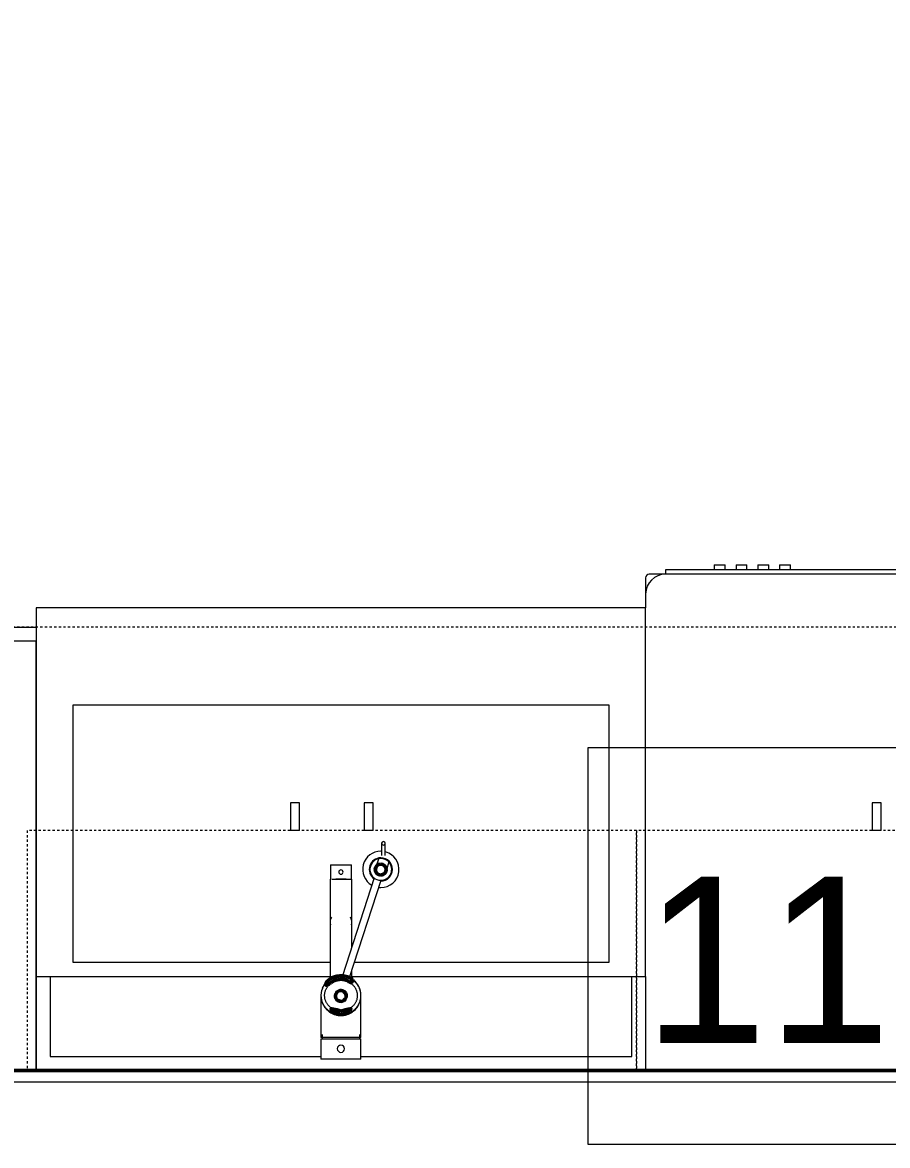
# Model space of a CAD drawing. Header units: inches. Extents: x -4266 to -1814, y 9706 to 12441.
# Drawn here: x -2876.4 to -2829.5, y 11913.5 to 11974.4 of the extents above; entities that cross this region are included whole.
import ezdxf

# ---------------------------------------------------------------- set-up
doc = ezdxf.new("R2010")
doc.units = ezdxf.units.IN
doc.header["$MEASUREMENT"] = 0
doc.linetypes.add('Dash', pattern=[0.25, 0.125, -0.125])
for name, color, linetype, lineweight in [('A-ANNO-DIMS', 211, 'Continuous', 9), ('A-ANNO-DIMS-96', 211, 'Continuous', 9), ('A-AREA-IDEN', 2, 'Continuous', 9), ('A-GENM-2', 7, 'Continuous', 9), ('A-GENM-3', 250, 'Continuous', 50), ('A-WALL-3', 250, 'Continuous', 50), ('A-WALL-4', 10, 'Continuous', 13), ('P-SANR-FIXT-2', 7, 'Continuous', 9), ('Q-CASE-2', 7, 'Continuous', 9), ('Q-CASE-4', 7, 'Dash', 9), ('Q-CASE-HDLN-1', 7, 'Dash', 9), ('Q-SPCQ-2', 7, 'Continuous', 9)]:
    doc.layers.add(name, color=color, linetype=linetype, lineweight=lineweight)
doc.styles.add('Century Gothic', font='ufonts.com_century-gothic.ttf', dxfattribs={"height": 9})
doc.dimstyles.new('OD__1_16__Tol__', dxfattribs={"dimscale": 12, "dimtxt": 9.397514, "dimasz": 1, "dimexe": 0.75, "dimexo": 0.5, "dimgap": 0.125, "dimtad": 1, "dimdec": 4, "dimrnd": 0.0625, "dimzin": 3, "dimdsep": 46, "dimlunit": 4, "dimtxsty": 'Century Gothic', "dimblk1": 'OBLIQUE', "dimblk2": 'OBLIQUE', "dimsah": 1, "dimcen": 0.09, "dimdle": 0.75, "dimazin": 0, "dimtfac": 1, "dimtdec": 4, "dimtix": 1, "dimtmove": 0, "dimatfit": 3, "dimfxl": 1, "dimtvp": 1, "dimtfill": 1, "dimfrac": 2, "dimtolj": 1, "dimtzin": 0, "dimarcsym": 2})

# ---------------------------------------------------------------- blocks, each defined once
blk = doc.blocks.new('DIMBLOCK18-FLOOR PLAN - 1ST FLOOR')
at = {"layer": 'A-ANNO-DIMS-96', "lineweight": 50}
for p, q in [((-4038.484, 12087.189), (-4044.484, 12093.189)), ((-4038.484, 12087.189), (-4032.484, 12081.189)), ((-4038.484, 11782.989), (-4044.484, 11788.989)), ((-4038.484, 11782.989), (-4032.484, 11776.989))]:
    blk.add_line(p, q, dxfattribs=at)
at = {"layer": 'A-ANNO-DIMS-96'}
for p, q in [((-2526.324, 12087.189), (-4047.484, 12087.189)), ((-4038.484, 11782.989), (-4038.484, 12087.189)), ((-4038.484, 12087.189), (-2526.324, 12087.189)), ((-3753.324, 11782.989), (-4047.484, 11782.989)), ((-4038.484, 11782.989), (-3753.324, 11782.989))]:
    blk.add_line(p, q, dxfattribs=at)
at = {"layer": 'A-ANNO-DIMS-96', "color": 0, "char_height": 9, "attachment_point": 1, "rotation": 90, "line_spacing_factor": 0.984502, "style": 'Century Gothic', "bg_fill": 3, "box_fill_scale": 1.25, "bg_fill_color": 256, "bg_fill_true_color": 13158600, "bg_fill_transparency": 0}
for s, insert, width in [('25\' - 4 3/16"', (-4051.52, 11900.856), 82.16113), ('304.2', (-4033.753, 11919.352), 37.76906)]:
    blk.add_mtext(s, dxfattribs=dict(at, insert=insert, width=width))
blk = doc.blocks.new('_Oblique')
at = {"color": 0, "linetype": 'ByBlock', "lineweight": -2}
blk.add_line((-0.5, -0.5), (0.5, 0.5), dxfattribs=at)

msp = doc.modelspace()

# ---------------------------------------------------------------- dimensions: what is measured, and where the dimension line sits
at = {"layer": 'A-ANNO-DIMS'}
dim = msp.add_linear_dim(base=(-4038.48434, 12087.1894), p1=(-3747.32374, 11782.9894), p2=(-2520.32374, 12087.1894), angle=90, dimstyle='OD__1_16__Tol__', override={"dimpost": '<>\\X', "dimfxl": 1264.146605}, dxfattribs=at)
dim.commit()
dim.dimension.update_dxf_attribs({"geometry": 'DIMBLOCK18-FLOOR PLAN - 1ST FLOOR', "text_midpoint": (-4038.48434, 11935.0894)})

# ---------------------------------------------------------------- next in the draw order: linework, layer by layer
at = {"layer": 'A-AREA-IDEN', "flags": 128}
msp.add_lwpolyline([(-2845.76256, 11935.10425), (-2770.25705, 11935.10425), (-2770.25705, 11913.60819), (-2845.76256, 11913.60819)], close=True, dxfattribs=at)
at = {"layer": 'A-GENM-2'}
for p, q in [((-2856.94903, 11929.91477), (-2856.94903, 11929.24963)), ((-2856.75218, 11929.24963), (-2856.75218, 11929.91477)), ((-2859.72101, 11928.75766), (-2859.72101, 11927.97026)), ((-2859.72101, 11928.75766), (-2858.57927, 11928.75766)), ((-2858.57927, 11927.97026), (-2858.57927, 11928.75766)), ((-2857.24038, 11928.65903), (-2857.107, 11929.08165)), ((-2856.55795, 11928.90455), (-2856.69024, 11928.4854)), ((-2856.69024, 11928.4854), (-2856.74214, 11928.50178)), ((-2859.74069, 11927.97026), (-2859.74069, 11922.57091)), ((-2859.74069, 11927.97026), (-2859.72057, 11927.97026)), ((-2859.64696, 11927.97026), (-2859.56772, 11927.97026)), ((-2859.5551, 11927.97026), (-2859.44542, 11927.97026)), ((-2859.43611, 11927.97026), (-2859.30299, 11927.97026)), ((-2859.30323, 11927.97026), (-2859.43557, 11927.97026)), ((-2859.298, 11927.97026), (-2859.00228, 11927.97026)), ((-2859.00239, 11927.97026), (-2859.29789, 11927.97026)), ((-2857.34866, 11928.03791), (-2859.06907, 11922.74305)), ((-2858.99729, 11927.97026), (-2858.86416, 11927.97026)), ((-2858.86471, 11927.97026), (-2858.99705, 11927.97026)), ((-2858.85486, 11927.97026), (-2858.74518, 11927.97026)), ((-2858.73256, 11927.97026), (-2858.65332, 11927.97026)), ((-2858.6881, 11922.64152), (-2856.97491, 11927.91416)), ((-2858.63871, 11927.97026), (-2858.55959, 11927.97026)), ((-2858.55959, 11924.30282), (-2858.55959, 11927.97026)), ((-2859.74069, 11926.56298), (-2859.74069, 11925.64585)), ((-2858.55959, 11925.64585), (-2858.55959, 11926.56298)), ((-2858.55959, 11922.57091), (-2858.55959, 11923.03702)), ((-2860.23282, 11921.67104), (-2860.23282, 11919.40727)), ((-2858.06746, 11919.40727), (-2858.06746, 11921.67104)), ((-2860.17376, 11919.56961), (-2860.17376, 11919.32911)), ((-2858.12652, 11919.32911), (-2858.12652, 11919.56961)), ((-2858.06746, 11919.40727), (-2860.23282, 11919.40727)), ((-2860.23282, 11919.32911), (-2860.23282, 11918.22616)), ((-2860.23282, 11919.32911), (-2858.06746, 11919.32911)), ((-2858.06746, 11918.22616), (-2858.06746, 11919.32911)), ((-2858.06746, 11918.22616), (-2860.23282, 11918.22616))]:
    msp.add_line(p, q, dxfattribs=at)
at = {"layer": 'A-GENM-2', "flags": 128}
for points in [[(-2859.61129, 11922.6506), (-2859.6501, 11922.63137), (-2859.6881, 11922.61061), (-2859.72524, 11922.58835), (-2859.76147, 11922.56462)], [(-2859.61129, 11922.6506), (-2859.6501, 11922.63137), (-2859.6881, 11922.61061), (-2859.72524, 11922.58835), (-2859.76147, 11922.56462)], [(-2859.61129, 11922.6506), (-2859.6501, 11922.63137), (-2859.6881, 11922.61061), (-2859.72524, 11922.58835), (-2859.76147, 11922.56462)], [(-2859.61129, 11922.6506), (-2859.6501, 11922.63137), (-2859.6881, 11922.61061), (-2859.72524, 11922.58835), (-2859.76147, 11922.56462)], [(-2859.61129, 11922.6506), (-2859.6501, 11922.63137), (-2859.6881, 11922.61061), (-2859.72524, 11922.58835), (-2859.76147, 11922.56462)], [(-2859.61129, 11922.6506), (-2859.6501, 11922.63137), (-2859.6881, 11922.61061), (-2859.72524, 11922.58835), (-2859.76147, 11922.56462)], [(-2859.15014, 11922.74148), (-2859.19322, 11922.74067), (-2859.23624, 11922.73822), (-2859.27912, 11922.73415), (-2859.3218, 11922.72847), (-2859.36421, 11922.72117), (-2859.40629, 11922.71227), (-2859.44797, 11922.70179), (-2859.48918, 11922.68974), (-2859.52987, 11922.67613), (-2859.56996, 11922.66099), (-2859.6094, 11922.64433), (-2859.64812, 11922.6262), (-2859.65701, 11922.62177)], [(-2859.15014, 11922.75372), (-2859.19344, 11922.75286), (-2859.23666, 11922.75026), (-2859.27975, 11922.74594), (-2859.32263, 11922.73989), (-2859.36523, 11922.73214), (-2859.40749, 11922.72269), (-2859.44934, 11922.71156), (-2859.49071, 11922.69876), (-2859.53154, 11922.68432), (-2859.57175, 11922.66826)], [(-2859.15014, 11922.75372), (-2859.19344, 11922.75286), (-2859.23666, 11922.75026), (-2859.27975, 11922.74594), (-2859.32263, 11922.73989), (-2859.36523, 11922.73214), (-2859.40749, 11922.72269), (-2859.44934, 11922.71156), (-2859.49071, 11922.69876), (-2859.53154, 11922.68432), (-2859.57175, 11922.66826)], [(-2859.15014, 11922.75372), (-2859.19344, 11922.75286), (-2859.23666, 11922.75026), (-2859.27975, 11922.74594), (-2859.32263, 11922.73989), (-2859.36523, 11922.73214), (-2859.40749, 11922.72269), (-2859.44934, 11922.71156), (-2859.49071, 11922.69876), (-2859.53154, 11922.68432), (-2859.57175, 11922.66826)], [(-2859.15014, 11922.75372), (-2859.19344, 11922.75286), (-2859.23666, 11922.75026), (-2859.27975, 11922.74594), (-2859.32263, 11922.73989), (-2859.36523, 11922.73214), (-2859.40749, 11922.72269), (-2859.44934, 11922.71156), (-2859.49071, 11922.69876), (-2859.53154, 11922.68432), (-2859.57175, 11922.66826)], [(-2859.15014, 11922.75372), (-2859.19344, 11922.75286), (-2859.23666, 11922.75026), (-2859.27975, 11922.74594), (-2859.32263, 11922.73989), (-2859.36523, 11922.73214), (-2859.40749, 11922.72269), (-2859.44934, 11922.71156), (-2859.49071, 11922.69876), (-2859.53154, 11922.68432), (-2859.57175, 11922.66826)], [(-2859.15014, 11922.75372), (-2859.19344, 11922.75286), (-2859.23666, 11922.75026), (-2859.27975, 11922.74594), (-2859.32263, 11922.73989), (-2859.36523, 11922.73214), (-2859.40749, 11922.72269), (-2859.44934, 11922.71156), (-2859.49071, 11922.69876), (-2859.53154, 11922.68432), (-2859.57175, 11922.66826)], [(-2858.70709, 11922.65892), (-2858.74695, 11922.67585), (-2858.78746, 11922.69117), (-2858.82854, 11922.70486), (-2858.87014, 11922.71689), (-2858.91218, 11922.72725), (-2858.95461, 11922.73592), (-2858.99735, 11922.74289), (-2859.04034, 11922.74814), (-2859.0835, 11922.75167), (-2859.12676, 11922.75347), (-2859.15014, 11922.75372)], [(-2858.70709, 11922.65892), (-2858.74695, 11922.67585), (-2858.78746, 11922.69117), (-2858.82854, 11922.70486), (-2858.87014, 11922.71689), (-2858.91218, 11922.72725), (-2858.95461, 11922.73592), (-2858.99735, 11922.74289), (-2859.04034, 11922.74814), (-2859.0835, 11922.75167), (-2859.12676, 11922.75347), (-2859.15014, 11922.75372)], [(-2858.70709, 11922.65892), (-2858.74695, 11922.67585), (-2858.78746, 11922.69117), (-2858.82854, 11922.70486), (-2858.87014, 11922.71689), (-2858.91218, 11922.72725), (-2858.95461, 11922.73592), (-2858.99735, 11922.74289), (-2859.04034, 11922.74814), (-2859.0835, 11922.75167), (-2859.12676, 11922.75347), (-2859.15014, 11922.75372)], [(-2858.70709, 11922.65892), (-2858.74695, 11922.67585), (-2858.78746, 11922.69117), (-2858.82854, 11922.70486), (-2858.87014, 11922.71689), (-2858.91218, 11922.72725), (-2858.95461, 11922.73592), (-2858.99735, 11922.74289), (-2859.04034, 11922.74814), (-2859.0835, 11922.75167), (-2859.12676, 11922.75347), (-2859.15014, 11922.75372)], [(-2858.70709, 11922.65892), (-2858.74695, 11922.67585), (-2858.78746, 11922.69117), (-2858.82854, 11922.70486), (-2858.87014, 11922.71689), (-2858.91218, 11922.72725), (-2858.95461, 11922.73592), (-2858.99735, 11922.74289), (-2859.04034, 11922.74814), (-2859.0835, 11922.75167), (-2859.12676, 11922.75347), (-2859.15014, 11922.75372)], [(-2858.70709, 11922.65892), (-2858.74695, 11922.67585), (-2858.78746, 11922.69117), (-2858.82854, 11922.70486), (-2858.87014, 11922.71689), (-2858.91218, 11922.72725), (-2858.95461, 11922.73592), (-2858.99735, 11922.74289), (-2859.04034, 11922.74814), (-2859.0835, 11922.75167), (-2859.12676, 11922.75347), (-2859.15014, 11922.75372)], [(-2858.64312, 11922.62169), (-2858.68166, 11922.64018), (-2858.72093, 11922.65718), (-2858.76087, 11922.67268), (-2858.80143, 11922.68666), (-2858.84252, 11922.69908), (-2858.8841, 11922.70994), (-2858.92609, 11922.71921), (-2858.96843, 11922.72689), (-2859.01105, 11922.73296), (-2859.05389, 11922.73741), (-2859.09688, 11922.74024), (-2859.13995, 11922.74144), (-2859.15014, 11922.74148)], [(-2859.95449, 11922.35992), (-2859.98284, 11922.32878), (-2860.00987, 11922.29657), (-2860.03553, 11922.26335), (-2860.05978, 11922.22916), (-2860.08258, 11922.19406), (-2860.10389, 11922.15811), (-2860.12368, 11922.12135), (-2860.1419, 11922.08386), (-2860.15853, 11922.0457), (-2860.17354, 11922.00691), (-2860.18691, 11921.96757), (-2860.1986, 11921.92774), (-2860.2086, 11921.88749), (-2860.2169, 11921.84688), (-2860.22347, 11921.80598), (-2860.22831, 11921.76486), (-2860.23141, 11921.72358), (-2860.23275, 11921.68222), (-2860.23282, 11921.67104)], [(-2860.17412, 11922.02269), (-2860.18736, 11921.98146), (-2860.19895, 11921.93974), (-2860.20885, 11921.89758), (-2860.21706, 11921.85506), (-2860.22357, 11921.81225), (-2860.22836, 11921.76921), (-2860.23142, 11921.72602), (-2860.23275, 11921.68273), (-2860.23236, 11921.63943), (-2860.23023, 11921.59618), (-2860.22637, 11921.55305), (-2860.22079, 11921.5101), (-2860.2135, 11921.46742), (-2860.2045, 11921.42506), (-2860.19382, 11921.38309)], [(-2859.89602, 11922.45581), (-2859.9268, 11922.42535), (-2859.95635, 11922.39369), (-2859.9846, 11922.36087), (-2860.01152, 11922.32695), (-2860.03706, 11922.29198), (-2860.06118, 11922.25602), (-2860.08384, 11922.21912), (-2860.10502, 11922.18134), (-2860.12466, 11922.14275), (-2860.14274, 11922.1034), (-2860.15924, 11922.06336)], [(-2859.89602, 11922.45581), (-2859.9268, 11922.42535), (-2859.95635, 11922.39369), (-2859.9846, 11922.36087), (-2860.01152, 11922.32695), (-2860.03706, 11922.29198), (-2860.06118, 11922.25602), (-2860.08384, 11922.21912), (-2860.10502, 11922.18134), (-2860.12466, 11922.14275), (-2860.14274, 11922.1034), (-2860.15924, 11922.06336)], [(-2859.89602, 11922.45581), (-2859.9268, 11922.42535), (-2859.95635, 11922.39369), (-2859.9846, 11922.36087), (-2860.01152, 11922.32695), (-2860.03706, 11922.29198), (-2860.06118, 11922.25602), (-2860.08384, 11922.21912), (-2860.10502, 11922.18134), (-2860.12466, 11922.14275), (-2860.14274, 11922.1034), (-2860.15924, 11922.06336)], [(-2859.89602, 11922.45581), (-2859.9268, 11922.42535), (-2859.95635, 11922.39369), (-2859.9846, 11922.36087), (-2860.01152, 11922.32695), (-2860.03706, 11922.29198), (-2860.06118, 11922.25602), (-2860.08384, 11922.21912), (-2860.10502, 11922.18134), (-2860.12466, 11922.14275), (-2860.14274, 11922.1034), (-2860.15924, 11922.06336)], [(-2859.89602, 11922.45581), (-2859.9268, 11922.42535), (-2859.95635, 11922.39369), (-2859.9846, 11922.36087), (-2860.01152, 11922.32695), (-2860.03706, 11922.29198), (-2860.06118, 11922.25602), (-2860.08384, 11922.21912), (-2860.10502, 11922.18134), (-2860.12466, 11922.14275), (-2860.14274, 11922.1034), (-2860.15924, 11922.06336)], [(-2859.89602, 11922.45581), (-2859.9268, 11922.42535), (-2859.95635, 11922.39369), (-2859.9846, 11922.36087), (-2860.01152, 11922.32695), (-2860.03706, 11922.29198), (-2860.06118, 11922.25602), (-2860.08384, 11922.21912), (-2860.10502, 11922.18134), (-2860.12466, 11922.14275), (-2860.14274, 11922.1034), (-2860.15924, 11922.06336)], [(-2860.03597, 11921.67104), (-2860.03527, 11921.7041), (-2860.03317, 11921.7371), (-2860.02968, 11921.77), (-2860.0248, 11921.80275), (-2860.01853, 11921.8353), (-2860.0109, 11921.8676), (-2860.00189, 11921.89959), (-2859.99154, 11921.93123), (-2859.97985, 11921.96248), (-2859.96684, 11921.99327), (-2859.95254, 11922.02357), (-2859.93695, 11922.05332), (-2859.9201, 11922.08247), (-2859.90202, 11922.11099), (-2859.88274, 11922.13882), (-2859.86228, 11922.16592), (-2859.84067, 11922.19224), (-2859.81795, 11922.21775), (-2859.79415, 11922.2424), (-2859.7693, 11922.26614), (-2859.74345, 11922.28895), (-2859.71664, 11922.31077), (-2859.68891, 11922.33158), (-2859.6603, 11922.35134), (-2859.63085, 11922.37001), (-2859.60062, 11922.38756), (-2859.56966, 11922.40397), (-2859.538, 11922.41921), (-2859.50571, 11922.43324), (-2859.47283, 11922.44605), (-2859.43942, 11922.4576), (-2859.40554, 11922.4679), (-2859.37124, 11922.4769), (-2859.33657, 11922.4846), (-2859.30159, 11922.49099), (-2859.26636, 11922.49605), (-2859.23094, 11922.49978), (-2859.19539, 11922.50216), (-2859.15976, 11922.5032), (-2859.15014, 11922.50325)], [(-2859.56864, 11922.44587), (-2859.53697, 11922.46106), (-2859.50465, 11922.47505), (-2859.47176, 11922.48782), (-2859.43834, 11922.49934), (-2859.40444, 11922.50959), (-2859.37012, 11922.51855), (-2859.33544, 11922.52621), (-2859.30045, 11922.53256), (-2859.26522, 11922.53758), (-2859.22979, 11922.54126), (-2859.19424, 11922.5436), (-2859.15861, 11922.54459), (-2859.15014, 11922.54463)], [(-2859.15014, 11922.54463), (-2859.1145, 11922.54396), (-2859.07892, 11922.54194), (-2859.04346, 11922.53857), (-2859.00818, 11922.53387), (-2858.97313, 11922.52784), (-2858.93837, 11922.52049), (-2858.90396, 11922.51184), (-2858.86996, 11922.50189), (-2858.83641, 11922.49067), (-2858.80339, 11922.4782), (-2858.77093, 11922.4645), (-2858.7391, 11922.44958), (-2858.70794, 11922.43349), (-2858.67751, 11922.41624), (-2858.65352, 11922.4015)], [(-2859.15014, 11922.50325), (-2859.1145, 11922.50257), (-2859.07892, 11922.50055), (-2859.04346, 11922.49719), (-2859.00818, 11922.49249), (-2858.97313, 11922.48646), (-2858.93837, 11922.47911), (-2858.90396, 11922.47045), (-2858.86996, 11922.46051), (-2858.83641, 11922.44929), (-2858.80339, 11922.43682), (-2858.77093, 11922.42311), (-2858.7391, 11922.4082), (-2858.70794, 11922.39211), (-2858.67751, 11922.37486), (-2858.64785, 11922.35648), (-2858.61901, 11922.33702), (-2858.59103, 11922.31649), (-2858.56397, 11922.29493), (-2858.53786, 11922.27239), (-2858.51274, 11922.2489), (-2858.48865, 11922.22449), (-2858.46564, 11922.19921), (-2858.44372, 11922.1731), (-2858.42295, 11922.14621), (-2858.40334, 11922.11857), (-2858.38494, 11922.09023), (-2858.36776, 11922.06125), (-2858.35183, 11922.03165), (-2858.33717, 11922.0015), (-2858.32381, 11921.97084), (-2858.31176, 11921.93971), (-2858.30105, 11921.90817), (-2858.29168, 11921.87626), (-2858.28367, 11921.84404), (-2858.27704, 11921.81156), (-2858.27178, 11921.77886), (-2858.26791, 11921.74599), (-2858.26544, 11921.71301), (-2858.26436, 11921.67997), (-2858.26431, 11921.67104)], [(-2858.06746, 11921.67104), (-2858.06834, 11921.71242), (-2858.07096, 11921.75373), (-2858.07533, 11921.7949), (-2858.08144, 11921.83587), (-2858.08927, 11921.87656), (-2858.09881, 11921.91692), (-2858.11005, 11921.95687), (-2858.12297, 11921.99634), (-2858.13754, 11922.03529), (-2858.15373, 11922.07363), (-2858.17153, 11922.11131), (-2858.19089, 11922.14826), (-2858.21179, 11922.18444), (-2858.2342, 11922.21977), (-2858.25806, 11922.25421), (-2858.28335, 11922.2877), (-2858.31001, 11922.32019), (-2858.33801, 11922.35162), (-2858.3673, 11922.38195), (-2858.39783, 11922.41113), (-2858.42955, 11922.43912), (-2858.46241, 11922.46586), (-2858.49635, 11922.49133), (-2858.53132, 11922.51548)], [(-2858.10133, 11921.40235), (-2858.09143, 11921.44451), (-2858.08322, 11921.48703), (-2858.07671, 11921.52984), (-2858.07192, 11921.57288), (-2858.06886, 11921.61607), (-2858.06753, 11921.65936), (-2858.06792, 11921.70266), (-2858.07005, 11921.74591), (-2858.07391, 11921.78904), (-2858.07949, 11921.83199), (-2858.08678, 11921.87467), (-2858.09578, 11921.91703), (-2858.10646, 11921.959), (-2858.11881, 11922.0005), (-2858.13281, 11922.04148), (-2858.14843, 11922.08187), (-2858.16566, 11922.1216), (-2858.18447, 11922.16061), (-2858.20482, 11922.19883), (-2858.22668, 11922.23621), (-2858.25002, 11922.27269), (-2858.2748, 11922.3082), (-2858.30098, 11922.3427), (-2858.32852, 11922.37612), (-2858.35737, 11922.40841), (-2858.38749, 11922.43952), (-2858.41883, 11922.4694), (-2858.45134, 11922.49801), (-2858.48497, 11922.52529), (-2858.50722, 11922.54191)], [(-2858.13281, 11922.04148), (-2858.14843, 11922.08187), (-2858.16566, 11922.1216), (-2858.18447, 11922.16061), (-2858.20482, 11922.19883), (-2858.22668, 11922.23621), (-2858.25002, 11922.27269), (-2858.2748, 11922.3082), (-2858.30098, 11922.3427), (-2858.32852, 11922.37612), (-2858.35737, 11922.40841), (-2858.38749, 11922.43952), (-2858.41883, 11922.4694), (-2858.45134, 11922.49801), (-2858.48497, 11922.52529), (-2858.49274, 11922.5311)], [(-2858.13281, 11922.04148), (-2858.14843, 11922.08187), (-2858.16566, 11922.1216), (-2858.18447, 11922.16061), (-2858.20482, 11922.19883), (-2858.22668, 11922.23621), (-2858.25002, 11922.27269), (-2858.2748, 11922.3082), (-2858.30098, 11922.3427), (-2858.32852, 11922.37612), (-2858.35737, 11922.40841), (-2858.38749, 11922.43952), (-2858.41883, 11922.4694), (-2858.45134, 11922.49801), (-2858.48497, 11922.52529), (-2858.49274, 11922.5311)], [(-2858.13281, 11922.04148), (-2858.14843, 11922.08187), (-2858.16566, 11922.1216), (-2858.18447, 11922.16061), (-2858.20482, 11922.19883), (-2858.22668, 11922.23621), (-2858.25002, 11922.27269), (-2858.2748, 11922.3082), (-2858.30098, 11922.3427), (-2858.32852, 11922.37612), (-2858.35737, 11922.40841), (-2858.38749, 11922.43952), (-2858.41883, 11922.4694), (-2858.45134, 11922.49801), (-2858.48497, 11922.52529), (-2858.49274, 11922.5311)], [(-2858.13281, 11922.04148), (-2858.14843, 11922.08187), (-2858.16566, 11922.1216), (-2858.18447, 11922.16061), (-2858.20482, 11922.19883), (-2858.22668, 11922.23621), (-2858.25002, 11922.27269), (-2858.2748, 11922.3082), (-2858.30098, 11922.3427), (-2858.32852, 11922.37612), (-2858.35737, 11922.40841), (-2858.38749, 11922.43952), (-2858.41883, 11922.4694), (-2858.45134, 11922.49801), (-2858.48497, 11922.52529), (-2858.49274, 11922.5311)], [(-2858.13281, 11922.04148), (-2858.14843, 11922.08187), (-2858.16566, 11922.1216), (-2858.18447, 11922.16061), (-2858.20482, 11922.19883), (-2858.22668, 11922.23621), (-2858.25002, 11922.27269), (-2858.2748, 11922.3082), (-2858.30098, 11922.3427), (-2858.32852, 11922.37612), (-2858.35737, 11922.40841), (-2858.38749, 11922.43952), (-2858.41883, 11922.4694), (-2858.45134, 11922.49801), (-2858.48497, 11922.52529), (-2858.49274, 11922.5311)], [(-2858.10133, 11921.40235), (-2858.09143, 11921.44451), (-2858.08322, 11921.48703), (-2858.07671, 11921.52984), (-2858.07192, 11921.57288), (-2858.06886, 11921.61607), (-2858.06753, 11921.65936), (-2858.06792, 11921.70266), (-2858.07005, 11921.74591), (-2858.07391, 11921.78904), (-2858.07949, 11921.83199), (-2858.08678, 11921.87467), (-2858.09578, 11921.91703), (-2858.10646, 11921.959), (-2858.11881, 11922.0005)], [(-2858.10133, 11921.40235), (-2858.09143, 11921.44451), (-2858.08322, 11921.48703), (-2858.07671, 11921.52984), (-2858.07192, 11921.57288), (-2858.06886, 11921.61607), (-2858.06753, 11921.65936), (-2858.06792, 11921.70266), (-2858.07005, 11921.74591), (-2858.07391, 11921.78904), (-2858.07949, 11921.83199), (-2858.08678, 11921.87467), (-2858.09578, 11921.91703), (-2858.10646, 11921.959), (-2858.11881, 11922.0005)], [(-2858.10133, 11921.40235), (-2858.09143, 11921.44451), (-2858.08322, 11921.48703), (-2858.07671, 11921.52984), (-2858.07192, 11921.57288), (-2858.06886, 11921.61607), (-2858.06753, 11921.65936), (-2858.06792, 11921.70266), (-2858.07005, 11921.74591), (-2858.07391, 11921.78904), (-2858.07949, 11921.83199), (-2858.08678, 11921.87467), (-2858.09578, 11921.91703), (-2858.10646, 11921.959), (-2858.11881, 11922.0005)], [(-2858.10133, 11921.40235), (-2858.09143, 11921.44451), (-2858.08322, 11921.48703), (-2858.07671, 11921.52984), (-2858.07192, 11921.57288), (-2858.06886, 11921.61607), (-2858.06753, 11921.65936), (-2858.06792, 11921.70266), (-2858.07005, 11921.74591), (-2858.07391, 11921.78904), (-2858.07949, 11921.83199), (-2858.08678, 11921.87467), (-2858.09578, 11921.91703), (-2858.10646, 11921.959), (-2858.11881, 11922.0005)], [(-2858.10133, 11921.40235), (-2858.09143, 11921.44451), (-2858.08322, 11921.48703), (-2858.07671, 11921.52984), (-2858.07192, 11921.57288), (-2858.06886, 11921.61607), (-2858.06753, 11921.65936), (-2858.06792, 11921.70266), (-2858.07005, 11921.74591), (-2858.07391, 11921.78904), (-2858.07949, 11921.83199), (-2858.08678, 11921.87467), (-2858.09578, 11921.91703), (-2858.10646, 11921.959), (-2858.11881, 11922.0005)], [(-2860.23282, 11921.67104), (-2860.23194, 11921.62967), (-2860.22932, 11921.58836), (-2860.22495, 11921.54719), (-2860.21884, 11921.50622), (-2860.21101, 11921.46553), (-2860.20147, 11921.42517), (-2860.19023, 11921.38522), (-2860.17731, 11921.34575), (-2860.16274, 11921.3068), (-2860.14655, 11921.26846), (-2860.12875, 11921.23078), (-2860.10939, 11921.19383), (-2860.08848, 11921.15765), (-2860.06608, 11921.12232), (-2860.04222, 11921.08788), (-2860.01693, 11921.05439), (-2859.99027, 11921.0219), (-2859.96227, 11920.99047), (-2859.93298, 11920.96014), (-2859.90245, 11920.93096), (-2859.87073, 11920.90297), (-2859.83787, 11920.87623), (-2859.80393, 11920.85076), (-2859.76896, 11920.82661), (-2859.73301, 11920.80381), (-2859.69615, 11920.78241), (-2859.65843, 11920.76242), (-2859.61992, 11920.74389), (-2859.58067, 11920.72683), (-2859.54075, 11920.71128), (-2859.50022, 11920.69726), (-2859.45914, 11920.68478), (-2859.41758, 11920.67387), (-2859.3756, 11920.66455), (-2859.33327, 11920.65682), (-2859.29066, 11920.65069), (-2859.24783, 11920.64619), (-2859.20484, 11920.64331), (-2859.16177, 11920.64205), (-2859.15014, 11920.64199)], [(-2860.18736, 11921.98146), (-2860.19895, 11921.93974), (-2860.20885, 11921.89758), (-2860.21706, 11921.85506), (-2860.22357, 11921.81225), (-2860.22836, 11921.76921), (-2860.23142, 11921.72602), (-2860.23275, 11921.68273), (-2860.23236, 11921.63943), (-2860.23023, 11921.59618), (-2860.22637, 11921.55305), (-2860.22079, 11921.5101), (-2860.2135, 11921.46742), (-2860.2045, 11921.42506), (-2860.19382, 11921.38309)], [(-2860.18736, 11921.98146), (-2860.19895, 11921.93974), (-2860.20885, 11921.89758), (-2860.21706, 11921.85506), (-2860.22357, 11921.81225), (-2860.22836, 11921.76921), (-2860.23142, 11921.72602), (-2860.23275, 11921.68273), (-2860.23236, 11921.63943), (-2860.23023, 11921.59618), (-2860.22637, 11921.55305), (-2860.22079, 11921.5101), (-2860.2135, 11921.46742), (-2860.2045, 11921.42506), (-2860.19382, 11921.38309)], [(-2860.18736, 11921.98146), (-2860.19895, 11921.93974), (-2860.20885, 11921.89758), (-2860.21706, 11921.85506), (-2860.22357, 11921.81225), (-2860.22836, 11921.76921), (-2860.23142, 11921.72602), (-2860.23275, 11921.68273), (-2860.23236, 11921.63943), (-2860.23023, 11921.59618), (-2860.22637, 11921.55305), (-2860.22079, 11921.5101), (-2860.2135, 11921.46742), (-2860.2045, 11921.42506), (-2860.19382, 11921.38309)], [(-2860.18736, 11921.98146), (-2860.19895, 11921.93974), (-2860.20885, 11921.89758), (-2860.21706, 11921.85506), (-2860.22357, 11921.81225), (-2860.22836, 11921.76921), (-2860.23142, 11921.72602), (-2860.23275, 11921.68273), (-2860.23236, 11921.63943), (-2860.23023, 11921.59618), (-2860.22637, 11921.55305), (-2860.22079, 11921.5101), (-2860.2135, 11921.46742), (-2860.2045, 11921.42506), (-2860.19382, 11921.38309)], [(-2860.18736, 11921.98146), (-2860.19895, 11921.93974), (-2860.20885, 11921.89758), (-2860.21706, 11921.85506), (-2860.22357, 11921.81225), (-2860.22836, 11921.76921), (-2860.23142, 11921.72602), (-2860.23275, 11921.68273), (-2860.23236, 11921.63943), (-2860.23023, 11921.59618), (-2860.22637, 11921.55305), (-2860.22079, 11921.5101), (-2860.2135, 11921.46742), (-2860.2045, 11921.42506), (-2860.19382, 11921.38309)], [(-2859.15014, 11920.83884), (-2859.18578, 11920.83952), (-2859.22136, 11920.84154), (-2859.25682, 11920.8449), (-2859.2921, 11920.8496), (-2859.32715, 11920.85563), (-2859.36191, 11920.86298), (-2859.39632, 11920.87164), (-2859.43032, 11920.88158), (-2859.46386, 11920.8928), (-2859.49689, 11920.90527), (-2859.52935, 11920.91898), (-2859.56118, 11920.93389), (-2859.59234, 11920.94998), (-2859.62277, 11920.96723), (-2859.65243, 11920.98561), (-2859.68127, 11921.00507), (-2859.70925, 11921.0256), (-2859.73631, 11921.04716), (-2859.76242, 11921.0697), (-2859.78754, 11921.09319), (-2859.81163, 11921.1176), (-2859.83464, 11921.14288), (-2859.85655, 11921.16899), (-2859.87733, 11921.19588), (-2859.89693, 11921.22352), (-2859.91534, 11921.25185), (-2859.93252, 11921.28084), (-2859.94845, 11921.31044), (-2859.96311, 11921.34059), (-2859.97647, 11921.37125), (-2859.98852, 11921.40238), (-2859.99923, 11921.43392), (-2860.0086, 11921.46583), (-2860.01661, 11921.49805), (-2860.02324, 11921.53053), (-2860.0285, 11921.56323), (-2860.03237, 11921.5961), (-2860.03484, 11921.62908), (-2860.03592, 11921.66212), (-2860.03597, 11921.67104)], [(-2859.15014, 11920.64199), (-2859.10706, 11920.64281), (-2859.06404, 11920.64525), (-2859.02116, 11920.64932), (-2858.97848, 11920.655), (-2858.93607, 11920.6623), (-2858.89399, 11920.6712), (-2858.85231, 11920.68168), (-2858.8111, 11920.69374), (-2858.77041, 11920.70734), (-2858.73032, 11920.72249), (-2858.69088, 11920.73914), (-2858.65216, 11920.75728), (-2858.61423, 11920.77687), (-2858.57713, 11920.7979), (-2858.54093, 11920.82032), (-2858.50569, 11920.84411), (-2858.47147, 11920.86922), (-2858.43831, 11920.89563), (-2858.40628, 11920.92328), (-2858.37542, 11920.95215), (-2858.34579, 11920.98217), (-2858.31744, 11921.01331), (-2858.29041, 11921.04552), (-2858.26475, 11921.07874), (-2858.2405, 11921.11293), (-2858.2177, 11921.14803), (-2858.19639, 11921.18398), (-2858.1766, 11921.22074), (-2858.15838, 11921.25823), (-2858.14175, 11921.29639), (-2858.12674, 11921.33518), (-2858.11337, 11921.37452), (-2858.10168, 11921.41435), (-2858.09168, 11921.4546), (-2858.08338, 11921.49521), (-2858.07681, 11921.53611), (-2858.07197, 11921.57723), (-2858.06887, 11921.61851), (-2858.06753, 11921.65987), (-2858.06746, 11921.67104)], [(-2858.26431, 11921.67104), (-2858.26501, 11921.63799), (-2858.26711, 11921.60499), (-2858.2706, 11921.57209), (-2858.27548, 11921.53934), (-2858.28175, 11921.50679), (-2858.28938, 11921.47449), (-2858.29839, 11921.4425), (-2858.30874, 11921.41086), (-2858.32043, 11921.37961), (-2858.33343, 11921.34882), (-2858.34774, 11921.31852), (-2858.36333, 11921.28877), (-2858.38018, 11921.25962), (-2858.39826, 11921.2311), (-2858.41754, 11921.20327), (-2858.438, 11921.17617), (-2858.45961, 11921.14985), (-2858.48233, 11921.12434), (-2858.50613, 11921.09969), (-2858.53098, 11921.07595), (-2858.55682, 11921.05314), (-2858.58364, 11921.03132), (-2858.61137, 11921.01051), (-2858.63998, 11920.99075), (-2858.66942, 11920.97208), (-2858.69965, 11920.95453), (-2858.73062, 11920.93812), (-2858.76228, 11920.92288), (-2858.79457, 11920.90885), (-2858.82745, 11920.89604), (-2858.86086, 11920.88449), (-2858.89474, 11920.87419), (-2858.92904, 11920.86519), (-2858.96371, 11920.85749), (-2858.99869, 11920.8511), (-2859.03392, 11920.84604), (-2859.06934, 11920.84231), (-2859.10489, 11920.83993), (-2859.14052, 11920.83889), (-2859.15014, 11920.83884)], [(-2860.18147, 11921.34159), (-2860.16747, 11921.30061), (-2860.15184, 11921.26022), (-2860.13462, 11921.22049), (-2860.11581, 11921.18148), (-2860.09546, 11921.14326), (-2860.0736, 11921.10588), (-2860.05026, 11921.0694), (-2860.02548, 11921.03389), (-2859.9993, 11920.99939), (-2859.97176, 11920.96597), (-2859.94291, 11920.93368), (-2859.91279, 11920.90257), (-2859.88145, 11920.87269), (-2859.84894, 11920.84408), (-2859.81531, 11920.8168), (-2859.78062, 11920.79088), (-2859.74491, 11920.76637), (-2859.70826, 11920.74331), (-2859.67072, 11920.72173), (-2859.63234, 11920.70168), (-2859.59319, 11920.68317), (-2859.55333, 11920.66624), (-2859.51282, 11920.65092), (-2859.47174, 11920.63723), (-2859.43014, 11920.6252), (-2859.38809, 11920.61484), (-2859.34567, 11920.60617), (-2859.30293, 11920.5992), (-2859.25994, 11920.59395), (-2859.21678, 11920.59042), (-2859.17352, 11920.58862), (-2859.15014, 11920.58837)], [(-2860.16149, 11921.28516), (-2860.15184, 11921.26022), (-2860.13462, 11921.22049), (-2860.11581, 11921.18148), (-2860.09546, 11921.14326), (-2860.0736, 11921.10588), (-2860.05026, 11921.0694), (-2860.02548, 11921.03389), (-2859.9993, 11920.99939), (-2859.97176, 11920.96597), (-2859.94291, 11920.93368), (-2859.91279, 11920.90257), (-2859.88145, 11920.87269), (-2859.84894, 11920.84408), (-2859.81531, 11920.8168)], [(-2860.16149, 11921.28516), (-2860.15184, 11921.26022), (-2860.13462, 11921.22049), (-2860.11581, 11921.18148), (-2860.09546, 11921.14326), (-2860.0736, 11921.10588), (-2860.05026, 11921.0694), (-2860.02548, 11921.03389), (-2859.9993, 11920.99939), (-2859.97176, 11920.96597), (-2859.94291, 11920.93368), (-2859.91279, 11920.90257), (-2859.88145, 11920.87269), (-2859.84894, 11920.84408), (-2859.81531, 11920.8168)], [(-2860.16149, 11921.28516), (-2860.15184, 11921.26022), (-2860.13462, 11921.22049), (-2860.11581, 11921.18148), (-2860.09546, 11921.14326), (-2860.0736, 11921.10588), (-2860.05026, 11921.0694), (-2860.02548, 11921.03389), (-2859.9993, 11920.99939), (-2859.97176, 11920.96597), (-2859.94291, 11920.93368), (-2859.91279, 11920.90257), (-2859.88145, 11920.87269), (-2859.84894, 11920.84408), (-2859.81531, 11920.8168)], [(-2860.16149, 11921.28516), (-2860.15184, 11921.26022), (-2860.13462, 11921.22049), (-2860.11581, 11921.18148), (-2860.09546, 11921.14326), (-2860.0736, 11921.10588), (-2860.05026, 11921.0694), (-2860.02548, 11921.03389), (-2859.9993, 11920.99939), (-2859.97176, 11920.96597), (-2859.94291, 11920.93368), (-2859.91279, 11920.90257), (-2859.88145, 11920.87269), (-2859.84894, 11920.84408), (-2859.81531, 11920.8168)], [(-2860.16149, 11921.28516), (-2860.15184, 11921.26022), (-2860.13462, 11921.22049), (-2860.11581, 11921.18148), (-2860.09546, 11921.14326), (-2860.0736, 11921.10588), (-2860.05026, 11921.0694), (-2860.02548, 11921.03389), (-2859.9993, 11920.99939), (-2859.97176, 11920.96597), (-2859.94291, 11920.93368), (-2859.91279, 11920.90257), (-2859.88145, 11920.87269), (-2859.84894, 11920.84408), (-2859.81531, 11920.8168)], [(-2859.78062, 11920.79088), (-2859.74491, 11920.76637), (-2859.70826, 11920.74331), (-2859.67072, 11920.72173), (-2859.63234, 11920.70168), (-2859.59319, 11920.68317), (-2859.55333, 11920.66624), (-2859.51282, 11920.65092), (-2859.47174, 11920.63723), (-2859.43014, 11920.6252), (-2859.38809, 11920.61484), (-2859.34567, 11920.60617), (-2859.30293, 11920.5992), (-2859.25994, 11920.59395), (-2859.21678, 11920.59042), (-2859.17352, 11920.58862), (-2859.15014, 11920.58837)], [(-2859.78062, 11920.79088), (-2859.74491, 11920.76637), (-2859.70826, 11920.74331), (-2859.67072, 11920.72173), (-2859.63234, 11920.70168), (-2859.59319, 11920.68317), (-2859.55333, 11920.66624), (-2859.51282, 11920.65092), (-2859.47174, 11920.63723), (-2859.43014, 11920.6252), (-2859.38809, 11920.61484), (-2859.34567, 11920.60617), (-2859.30293, 11920.5992), (-2859.25994, 11920.59395), (-2859.21678, 11920.59042), (-2859.17352, 11920.58862), (-2859.15014, 11920.58837)], [(-2859.78062, 11920.79088), (-2859.74491, 11920.76637), (-2859.70826, 11920.74331), (-2859.67072, 11920.72173), (-2859.63234, 11920.70168), (-2859.59319, 11920.68317), (-2859.55333, 11920.66624), (-2859.51282, 11920.65092), (-2859.47174, 11920.63723), (-2859.43014, 11920.6252), (-2859.38809, 11920.61484), (-2859.34567, 11920.60617), (-2859.30293, 11920.5992), (-2859.25994, 11920.59395), (-2859.21678, 11920.59042), (-2859.17352, 11920.58862), (-2859.15014, 11920.58837)], [(-2859.78062, 11920.79088), (-2859.74491, 11920.76637), (-2859.70826, 11920.74331), (-2859.67072, 11920.72173), (-2859.63234, 11920.70168), (-2859.59319, 11920.68317), (-2859.55333, 11920.66624), (-2859.51282, 11920.65092), (-2859.47174, 11920.63723), (-2859.43014, 11920.6252), (-2859.38809, 11920.61484), (-2859.34567, 11920.60617), (-2859.30293, 11920.5992), (-2859.25994, 11920.59395), (-2859.21678, 11920.59042), (-2859.17352, 11920.58862), (-2859.15014, 11920.58837)], [(-2859.78062, 11920.79088), (-2859.74491, 11920.76637), (-2859.70826, 11920.74331), (-2859.67072, 11920.72173), (-2859.63234, 11920.70168), (-2859.59319, 11920.68317), (-2859.55333, 11920.66624), (-2859.51282, 11920.65092), (-2859.47174, 11920.63723), (-2859.43014, 11920.6252), (-2859.38809, 11920.61484), (-2859.34567, 11920.60617), (-2859.30293, 11920.5992), (-2859.25994, 11920.59395), (-2859.21678, 11920.59042), (-2859.17352, 11920.58862), (-2859.15014, 11920.58837)], [(-2859.15014, 11920.58837), (-2859.10684, 11920.58923), (-2859.06362, 11920.59183), (-2859.02053, 11920.59615), (-2858.97765, 11920.6022), (-2858.93504, 11920.60995), (-2858.89278, 11920.6194), (-2858.85094, 11920.63053), (-2858.80957, 11920.64333), (-2858.76874, 11920.65777), (-2858.72853, 11920.67383), (-2858.68898, 11920.69149), (-2858.65018, 11920.71072), (-2858.61218, 11920.73148), (-2858.57504, 11920.75374), (-2858.53881, 11920.77747), (-2858.50357, 11920.80263), (-2858.46936, 11920.82918), (-2858.43624, 11920.85708), (-2858.40426, 11920.88628), (-2858.37347, 11920.91674), (-2858.34393, 11920.9484), (-2858.31568, 11920.98122), (-2858.28876, 11921.01514), (-2858.26322, 11921.05011), (-2858.2391, 11921.08607), (-2858.21643, 11921.12297), (-2858.19526, 11921.16075), (-2858.17562, 11921.19934), (-2858.15754, 11921.23869), (-2858.14104, 11921.27873), (-2858.12616, 11921.3194), (-2858.11292, 11921.36062)], [(-2858.49274, 11920.81104), (-2858.46936, 11920.82918), (-2858.43624, 11920.85708), (-2858.40426, 11920.88628), (-2858.37347, 11920.91674), (-2858.34393, 11920.9484), (-2858.31568, 11920.98122), (-2858.28876, 11921.01514), (-2858.26322, 11921.05011), (-2858.2391, 11921.08607), (-2858.21643, 11921.12297), (-2858.19526, 11921.16075), (-2858.17562, 11921.19934), (-2858.15754, 11921.23869), (-2858.14104, 11921.27873)], [(-2858.49274, 11920.81104), (-2858.46936, 11920.82918), (-2858.43624, 11920.85708), (-2858.40426, 11920.88628), (-2858.37347, 11920.91674), (-2858.34393, 11920.9484), (-2858.31568, 11920.98122), (-2858.28876, 11921.01514), (-2858.26322, 11921.05011), (-2858.2391, 11921.08607), (-2858.21643, 11921.12297), (-2858.19526, 11921.16075), (-2858.17562, 11921.19934), (-2858.15754, 11921.23869), (-2858.14104, 11921.27873)], [(-2858.49274, 11920.81104), (-2858.46936, 11920.82918), (-2858.43624, 11920.85708), (-2858.40426, 11920.88628), (-2858.37347, 11920.91674), (-2858.34393, 11920.9484), (-2858.31568, 11920.98122), (-2858.28876, 11921.01514), (-2858.26322, 11921.05011), (-2858.2391, 11921.08607), (-2858.21643, 11921.12297), (-2858.19526, 11921.16075), (-2858.17562, 11921.19934), (-2858.15754, 11921.23869), (-2858.14104, 11921.27873)], [(-2858.49274, 11920.81104), (-2858.46936, 11920.82918), (-2858.43624, 11920.85708), (-2858.40426, 11920.88628), (-2858.37347, 11920.91674), (-2858.34393, 11920.9484), (-2858.31568, 11920.98122), (-2858.28876, 11921.01514), (-2858.26322, 11921.05011), (-2858.2391, 11921.08607), (-2858.21643, 11921.12297), (-2858.19526, 11921.16075), (-2858.17562, 11921.19934), (-2858.15754, 11921.23869), (-2858.14104, 11921.27873)], [(-2858.49274, 11920.81104), (-2858.46936, 11920.82918), (-2858.43624, 11920.85708), (-2858.40426, 11920.88628), (-2858.37347, 11920.91674), (-2858.34393, 11920.9484), (-2858.31568, 11920.98122), (-2858.28876, 11921.01514), (-2858.26322, 11921.05011), (-2858.2391, 11921.08607), (-2858.21643, 11921.12297), (-2858.19526, 11921.16075), (-2858.17562, 11921.19934), (-2858.15754, 11921.23869), (-2858.14104, 11921.27873)], [(-2859.15014, 11920.58837), (-2859.10684, 11920.58923), (-2859.06362, 11920.59183), (-2859.02053, 11920.59615), (-2858.97765, 11920.6022), (-2858.93504, 11920.60995), (-2858.89278, 11920.6194), (-2858.85094, 11920.63053), (-2858.80957, 11920.64333), (-2858.76874, 11920.65777), (-2858.72853, 11920.67383), (-2858.68898, 11920.69149), (-2858.65018, 11920.71072), (-2858.61218, 11920.73148), (-2858.57504, 11920.75374), (-2858.53881, 11920.77747)], [(-2859.15014, 11920.58837), (-2859.10684, 11920.58923), (-2859.06362, 11920.59183), (-2859.02053, 11920.59615), (-2858.97765, 11920.6022), (-2858.93504, 11920.60995), (-2858.89278, 11920.6194), (-2858.85094, 11920.63053), (-2858.80957, 11920.64333), (-2858.76874, 11920.65777), (-2858.72853, 11920.67383), (-2858.68898, 11920.69149), (-2858.65018, 11920.71072), (-2858.61218, 11920.73148), (-2858.57504, 11920.75374), (-2858.53881, 11920.77747)], [(-2859.15014, 11920.58837), (-2859.10684, 11920.58923), (-2859.06362, 11920.59183), (-2859.02053, 11920.59615), (-2858.97765, 11920.6022), (-2858.93504, 11920.60995), (-2858.89278, 11920.6194), (-2858.85094, 11920.63053), (-2858.80957, 11920.64333), (-2858.76874, 11920.65777), (-2858.72853, 11920.67383), (-2858.68898, 11920.69149), (-2858.65018, 11920.71072), (-2858.61218, 11920.73148), (-2858.57504, 11920.75374), (-2858.53881, 11920.77747)], [(-2859.15014, 11920.58837), (-2859.10684, 11920.58923), (-2859.06362, 11920.59183), (-2859.02053, 11920.59615), (-2858.97765, 11920.6022), (-2858.93504, 11920.60995), (-2858.89278, 11920.6194), (-2858.85094, 11920.63053), (-2858.80957, 11920.64333), (-2858.76874, 11920.65777), (-2858.72853, 11920.67383), (-2858.68898, 11920.69149), (-2858.65018, 11920.71072), (-2858.61218, 11920.73148), (-2858.57504, 11920.75374), (-2858.53881, 11920.77747)], [(-2859.15014, 11920.58837), (-2859.10684, 11920.58923), (-2859.06362, 11920.59183), (-2859.02053, 11920.59615), (-2858.97765, 11920.6022), (-2858.93504, 11920.60995), (-2858.89278, 11920.6194), (-2858.85094, 11920.63053), (-2858.80957, 11920.64333), (-2858.76874, 11920.65777), (-2858.72853, 11920.67383), (-2858.68898, 11920.69149), (-2858.65018, 11920.71072), (-2858.61218, 11920.73148), (-2858.57504, 11920.75374), (-2858.53881, 11920.77747)]]:
    msp.add_lwpolyline(points, dxfattribs=at)
at = {"layer": 'A-GENM-2'}
for centre, radius, start, end in [((-2856.99067, 11928.50267), 0.98425, 90, 240), ((-2856.99067, 11928.50267), 0.98425, 86.3754395, 90), ((-2856.99067, 11928.50267), 0.98425, 270, 75), ((-2856.99067, 11928.50267), 0.62992, 90, 234.2737778), ((-2856.99067, 11928.50267), 0.59055, 101.3602939, 270), ((-2856.99067, 11928.50267), 0.59055, 90, 101.3602939), ((-2856.99067, 11928.50267), 0.62992, 270, 90), ((-2856.99067, 11928.50267), 0.59055, 42.8834648, 90), ((-2856.99067, 11928.50267), 0.59055, 270, 42.8834648), ((-2859.15014, 11928.36048), 0.11811, 90, 270), ((-2859.15014, 11928.36048), 0.11811, 270, 90), ((-2856.99067, 11928.50267), 0.98425, 263.1291055, 270), ((-2859.15014, 11921.67104), 1.08268, 90, 124.6633147), ((-2859.15014, 11921.67104), 1.08268, 55.6183898, 90), ((-2859.15014, 11921.67104), 1.08268, 129.2199119, 160.6452492), ((-2859.15014, 11921.67104), 1.08268, 19.1524217, 52.2361601), ((-2859.15014, 11921.67104), 1.08268, 165, 195), ((-2859.15014, 11921.67104), 1.08268, 345, 15), ((-2859.15014, 11921.67104), 1.08268, 201.0701312, 232.4110601), ((-2859.15014, 11921.67104), 1.08268, 234.8142253, 270), ((-2859.15014, 11921.67104), 1.08268, 270, 304.6633147), ((-2859.15014, 11921.67104), 1.08268, 307.7638399, 340.6452492), ((-2859.15014, 11918.79261), 0.19685, 90, 270), ((-2859.15014, 11918.79261), 0.19685, 270, 90)]:
    msp.add_arc(centre, radius, start, end, dxfattribs=at)
for centre, major_axis, ratio, start_param, end_param in [((-2856.85061, 11929.91477), (0.09843, 0), 0.98480775, 1.57079633, 4.71238898), ((-2856.85061, 11929.91477), (0.09843, 0), 0.98480775, 4.71238898, 7.85398163), ((-2859.15014, 11925.64585), (0.59055, 0), 0.90630779, 2.61799388, 3.40339204), ((-2859.15014, 11925.64585), (0.59055, 0), 0.90630779, 6.02138592, 6.80678408)]:
    msp.add_ellipse(centre, major_axis=major_axis, ratio=ratio, start_param=start_param, end_param=end_param, dxfattribs=at)
at = {"layer": 'A-GENM-3'}
for centre, start, end in [((-2856.99786, 11928.49059), 90, 270), ((-2856.99786, 11928.49059), 270, 90), ((-2859.15769, 11921.64711), 54.968118, 234.968118), ((-2859.15769, 11921.64711), 234.968118, 54.968118)]:
    msp.add_arc(centre, 0.29528, start, end, dxfattribs=at)
for points, knots in [([(-2859.15014, 11922.734), (-2859.22777, 11922.73452), (-2859.34138, 11922.72394), (-2859.49109, 11922.68895), (-2859.59968, 11922.65096), (-2859.70097, 11922.59958), (-2859.7652, 11922.55712), (-2859.79636, 11922.53377)], [0, 0, 0, 0, 0.33333333, 0.5, 0.66666667, 0.83333333, 1, 1, 1, 1]), ([(-2858.50392, 11922.53377), (-2858.55004, 11922.56901), (-2858.62255, 11922.61474), (-2858.72803, 11922.66061), (-2858.83706, 11922.69733), (-2858.97802, 11922.7264), (-2859.09232, 11922.73418), (-2859.15014, 11922.734)], [0, 0, 0, 0, 0.25, 0.375, 0.5, 0.75, 1, 1, 1, 1]), ([(-2859.79636, 11922.53377), (-2859.81247, 11922.52152), (-2859.83546, 11922.50213), (-2859.86018, 11922.47772), (-2859.87373, 11922.46326), (-2859.88353, 11922.45217), (-2859.8933, 11922.44082), (-2859.90648, 11922.42534), (-2859.92252, 11922.40535), (-2859.93666, 11922.38455), (-2859.94607, 11922.36733), (-2859.95085, 11922.35653), (-2859.95427, 11922.34736), (-2859.95779, 11922.33729), (-2859.96379, 11922.31818), (-2859.97097, 11922.28865), (-2859.97353, 11922.26242), (-2859.97111, 11922.24704), (-2859.9668, 11922.23936), (-2859.95895, 11922.23592), (-2859.94398, 11922.23547), (-2859.92414, 11922.24027), (-2859.9025, 11922.24788), (-2859.88616, 11922.25439), (-2859.87312, 11922.25997), (-2859.86339, 11922.26426), (-2859.85663, 11922.26723), (-2859.85019, 11922.27023), (-2859.84161, 11922.2747), (-2859.82689, 11922.28334), (-2859.80633, 11922.2976), (-2859.786, 11922.31284), (-2859.77164, 11922.3232), (-2859.76336, 11922.32892), (-2859.7571, 11922.33306), (-2859.75082, 11922.33713), (-2859.74246, 11922.34262), (-2859.72783, 11922.35223), (-2859.70688, 11922.36599), (-2859.68155, 11922.38227), (-2859.64726, 11922.40307), (-2859.60348, 11922.42808), (-2859.53192, 11922.46495), (-2859.43861, 11922.50413), (-2859.36236, 11922.52542), (-2859.32363, 11922.53377)], [0, 0, 0, 0, 0.05555556, 0.08333333, 0.09722222, 0.11111111, 0.125, 0.13888889, 0.16666667, 0.19444444, 0.20833333, 0.22222222, 0.22916667, 0.23611111, 0.25, 0.27777778, 0.30555556, 0.31944444, 0.33333333, 0.34722222, 0.36111111, 0.38888889, 0.40277778, 0.41666667, 0.43055556, 0.4375, 0.44444444, 0.45138889, 0.45833333, 0.47222222, 0.5, 0.52777778, 0.54166667, 0.54861111, 0.55555556, 0.5625, 0.56944444, 0.58333333, 0.61111111, 0.63888889, 0.66666667, 0.72222222, 0.77777778, 0.88888889, 1, 1, 1, 1]), ([(-2858.97665, 11922.53377), (-2858.96063, 11922.53008), (-2858.92886, 11922.52205), (-2858.88986, 11922.51038), (-2858.85908, 11922.50005), (-2858.84002, 11922.49319), (-2858.82488, 11922.48745), (-2858.81358, 11922.48303), (-2858.80326, 11922.47886), (-2858.79393, 11922.47499), (-2858.78275, 11922.4702), (-2858.76674, 11922.46147), (-2858.74585, 11922.44772), (-2858.72311, 11922.43113), (-2858.70066, 11922.41459), (-2858.67877, 11922.3997), (-2858.66119, 11922.39001), (-2858.64765, 11922.38469), (-2858.6378, 11922.38212), (-2858.62906, 11922.38124), (-2858.62138, 11922.38178), (-2858.61245, 11922.38386), (-2858.60302, 11922.38714), (-2858.59319, 11922.3921), (-2858.58226, 11922.39902), (-2858.56915, 11922.41005), (-2858.54935, 11922.43276), (-2858.52682, 11922.47063), (-2858.51116, 11922.51104), (-2858.50392, 11922.53377)], [0, 0, 0, 0, 0.08333333, 0.16666667, 0.20833333, 0.25, 0.27083333, 0.29166667, 0.3125, 0.328125, 0.34375, 0.375, 0.41666667, 0.45833333, 0.5, 0.54166667, 0.58333333, 0.60416667, 0.625, 0.64583333, 0.66145833, 0.67708333, 0.70833333, 0.72916667, 0.75, 0.79166667, 0.83333333, 0.91666667, 1, 1, 1, 1])]:
    msp.add_open_spline(points, degree=3, knots=knots, dxfattribs=at)
for points in [[(-2859.32363, 11922.53377), (-2859.29503, 11922.53985), (-2859.23752, 11922.54898), (-2859.17937, 11922.55207), (-2859.15014, 11922.55211)], [(-2859.15014, 11922.55211), (-2859.12091, 11922.55207), (-2859.06276, 11922.54898), (-2859.00525, 11922.53985), (-2858.97665, 11922.53377)], [(-2859.15014, 11920.83374), (-2859.49935, 11920.93962), (-2859.86047, 11921.01481), (-2859.547, 11920.81685), (-2859.22161, 11920.64959)], [(-2859.07867, 11920.64959), (-2858.75328, 11920.81685), (-2858.43981, 11921.01481), (-2858.80093, 11920.93962), (-2859.15014, 11920.83374)], [(-2859.22161, 11920.64959), (-2859.20972, 11920.64871), (-2859.18591, 11920.64746), (-2859.16207, 11920.64722), (-2859.15014, 11920.64735)], [(-2859.15014, 11920.64735), (-2859.13821, 11920.64722), (-2859.11437, 11920.64746), (-2859.09056, 11920.64871), (-2859.07867, 11920.64959)]]:
    msp.add_open_spline(points, degree=3, dxfattribs=at)
at = {"layer": 'A-WALL-3'}
msp.add_line((-2782.56124, 11917.6144), (-2907.77654, 11917.6144), dxfattribs=at)
at = {"layer": 'A-WALL-4'}
msp.add_line((-2782.56124, 11916.9894), (-2933.90014, 11916.9894), dxfattribs=at)
at = {"layer": 'P-SANR-FIXT-2'}
for p, q in [((-2875.65014, 11942.66757), (-2875.65014, 11922.71176)), ((-2842.65014, 11942.66757), (-2875.65014, 11942.66757)), ((-2842.65014, 11922.71176), (-2842.65014, 11942.66757)), ((-2873.65014, 11923.46501), (-2873.65014, 11937.42082)), ((-2873.65014, 11937.42082), (-2844.65014, 11937.42082)), ((-2844.65014, 11937.42082), (-2844.65014, 11923.46501)), ((-2859.73496, 11923.46501), (-2873.65014, 11923.46501)), ((-2844.65014, 11923.46501), (-2858.42758, 11923.46501)), ((-2875.65014, 11922.71176), (-2859.73737, 11922.71176)), ((-2858.55959, 11922.71176), (-2842.65014, 11922.71176))]:
    msp.add_line(p, q, dxfattribs=at)
at = {"layer": 'Q-CASE-2'}
for p, q in [((-2896.65014, 11941.6144), (-2875.65014, 11941.6144)), ((-2875.65014, 11941.6144), (-2875.65014, 11940.8644)), ((-2875.65014, 11940.8644), (-2896.65014, 11940.8644)), ((-2875.65014, 11917.6144), (-2875.65014, 11940.8644)), ((-2861.40014, 11932.11365), (-2861.88859, 11932.11365)), ((-2861.88859, 11932.11365), (-2861.88859, 11930.6144)), ((-2861.40014, 11930.6144), (-2861.40014, 11932.11365)), ((-2857.40014, 11932.11365), (-2857.88859, 11932.11365)), ((-2857.88859, 11932.11365), (-2857.88859, 11930.6144)), ((-2857.40014, 11930.6144), (-2857.40014, 11932.11365)), ((-2829.90014, 11932.11365), (-2830.38859, 11932.11365)), ((-2830.38859, 11932.11365), (-2830.38859, 11930.6144)), ((-2829.90014, 11930.6144), (-2829.90014, 11932.11365)), ((-2861.40014, 11930.6144), (-2861.88859, 11930.6144)), ((-2857.40014, 11930.6144), (-2857.88859, 11930.6144)), ((-2829.90014, 11930.6144), (-2830.38859, 11930.6144)), ((-2875.65014, 11922.71176), (-2875.65014, 11917.6144)), ((-2875.65014, 11922.71176), (-2875.65014, 11917.6144)), ((-2874.90014, 11922.71176), (-2874.90014, 11918.3644)), ((-2843.40014, 11918.3644), (-2843.40014, 11922.71176)), ((-2874.90014, 11918.3644), (-2860.23282, 11918.3644)), ((-2858.06746, 11918.3644), (-2843.40014, 11918.3644))]:
    msp.add_line(p, q, dxfattribs=at)
at = {"layer": 'Q-CASE-4'}
for p, q in [((-2876.15014, 11930.6144), (-2876.15014, 11917.6144)), ((-2843.15014, 11930.6144), (-2876.15014, 11930.6144)), ((-2843.15014, 11917.6144), (-2843.15014, 11930.6144)), ((-2843.15014, 11930.6144), (-2843.15014, 11917.6144)), ((-2813.15014, 11930.6144), (-2843.15014, 11930.6144)), ((-2876.15014, 11917.6144), (-2843.15014, 11917.6144)), ((-2843.15014, 11917.6144), (-2813.15014, 11917.6144))]:
    msp.add_line(p, q, dxfattribs=at)
at = {"layer": 'Q-CASE-HDLN-1'}
msp.add_line((-2782.56124, 11941.6144), (-2918.77654, 11941.6144), dxfattribs=at)
at = {"layer": 'Q-SPCQ-2'}
for p, q in [((-2841.55721, 11944.7394), (-2819.74309, 11944.7394)), ((-2841.55721, 11944.48922), (-2841.55721, 11944.7394)), ((-2838.93403, 11944.9894), (-2838.34348, 11944.9894)), ((-2838.93403, 11944.9894), (-2838.93403, 11944.7394)), ((-2838.34348, 11944.7394), (-2838.34348, 11944.9894)), ((-2837.75293, 11944.9894), (-2837.16238, 11944.9894)), ((-2837.75293, 11944.9894), (-2837.75293, 11944.7394)), ((-2837.16238, 11944.7394), (-2837.16238, 11944.9894)), ((-2836.57183, 11944.9894), (-2835.98128, 11944.9894)), ((-2836.57183, 11944.9894), (-2836.57183, 11944.7394)), ((-2835.98128, 11944.7394), (-2835.98128, 11944.9894)), ((-2835.39073, 11944.9894), (-2834.80017, 11944.9894)), ((-2835.39073, 11944.9894), (-2835.39073, 11944.7394)), ((-2834.80017, 11944.7394), (-2834.80017, 11944.9894)), ((-2842.65014, 11944.29255), (-2842.65014, 11943.41755)), ((-2841.57829, 11944.4894), (-2842.45329, 11944.4894)), ((-2818.84699, 11944.4894), (-2841.57829, 11944.4894)), ((-2842.65014, 11943.41755), (-2842.65014, 11942.66757)), ((-2842.65014, 11922.71176), (-2842.65014, 11917.6144))]:
    msp.add_line(p, q, dxfattribs=at)
for centre, radius in [((-2842.45329, 11944.29255), 0.19685), ((-2841.57829, 11943.41755), 1.07185)]:
    msp.add_arc(centre, radius, 90, 180, dxfattribs=at)

# ---------------------------------------------------------------- next in the draw order: texts
at = {"layer": 'A-AREA-IDEN', "insert": (-2842.76256, 11928.10425), "char_height": 9, "width": 83.931, "attachment_point": 1, "style": 'Century Gothic'}
msp.add_mtext('119 - 521 SF', dxfattribs=at)

doc.saveas('drawing.dxf')
